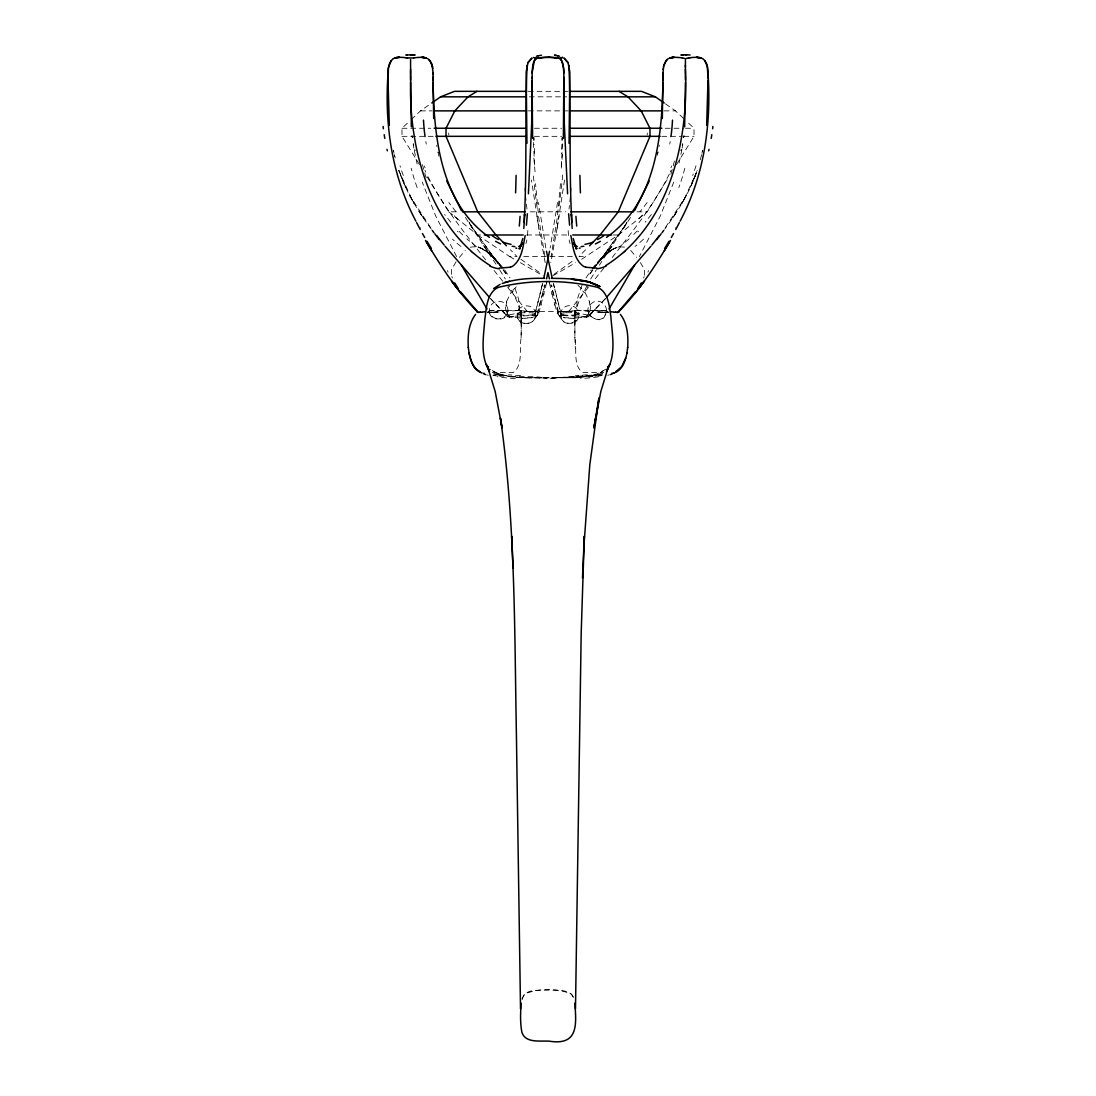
<?xml version="1.0" encoding="UTF-8"?>
<svg xmlns="http://www.w3.org/2000/svg" width="1096" height="1096" viewBox="0 0 1096 1096"><rect width="100%" height="100%" fill="white"/><g stroke="black" fill="none" stroke-linecap="round" stroke-linejoin="round"><path stroke-width="0.75" stroke-dasharray="5 3.75" d="M574.742 325.156L574.921 310.552L574.866 337.76C577.263 347.555 572.441 365.68 582.675 372.407L603.773 372.393M521.121 337.705L521.258 325.101L521.134 337.76C519.148 347.98 523.34 365.119 513.462 372.393L492.227 372.393M574.921 310.456L574.879 337.705M519.668 310.346L518.627 299.112L513.969 285.22M561.316 166.263L562.577 142.494M560.563 313.799C559.522 331.567 588.196 321.265 576.099 308.223C571.619 303.345 562.563 305.606 560.919 312.031C556.576 325.485 580.346 327.978 578.729 313.785A9.097 1.247 -1.4 0 1 578.085 314.278M508.599 310.346L507.722 310.346C507.9 325.43 483.569 318.854 490.611 306.044C493.351 300.414 501.941 299.564 505.722 304.551C515.778 317.936 489.638 325.992 489.104 310.346M606.362 310.346C604.321 330.718 575.838 311.812 593.84 301.921C601.622 298.194 610.225 308.387 604.924 315.415C601.307 327.608 579.181 310.1 592.169 310.428M527.861 230.42L527.477 235.53M560.481 183.662L557.289 217.611L551.192 256.053M562.454 154.399L560.96 171.784M683.699 137.452L683.849 136.219M544.342 284.85L544.027 286.892M557.535 202.527L550.178 247.97M683.973 135.342L683.63 137.658M557.165 227.982L550.822 262.67M564.55 179.977L556.946 229.42L558.974 216.063M682.822 143.891L682.15 148.07M681.904 149.508L678.876 164.085M659.066 146.467L659.299 145.179M644.489 275.219L644.503 269.575L639.941 261.848M526.861 239.928L525.984 243.531M543.548 289.33L543.369 290.207M657.723 153.262L658.011 151.837L657.079 156.18M543.219 290.947L543.082 291.618M543.041 291.755L537.848 312.703M682.178 145.165L682.466 143.85M701.947 153.207L702.605 150.262L702.289 151.686M522.162 999.607C524.587 987.551 540.355 990.866 549.507 990.099C557.878 990.633 570.947 988.647 574.071 998.853L571.509 994.168C557.316 987.976 538.684 987.976 524.491 994.168L521.929 998.853M542.602 283.343L541.999 285.96M538.876 313.209A58.937 6.59 -8.5 0 0 538.794 313.004L546.603 282.987M541.849 286.604L541.534 287.892M542.41 284.179L534.355 317.196M545.219 284.85L537.437 311.922M541.232 289.18L535.232 312.566M700.371 159.674L701.55 154.824L700.796 158.002M680.849 150.727L681.219 149.289M541.013 305.4L541.219 304.633M543.876 294.536L544.082 293.769M506.284 302.455L506.516 301.647M537.821 312.812L536.999 315.593L538.602 313.251M534.875 313.812L534.519 315.031M534.177 316.21L533.834 317.347M506.571 301.482L510.942 292.536M673.766 182.1L660.313 215.967L639.365 256.642M643.612 278.014L644.119 276.576M695.659 174.648L690.247 187.58L697.138 170.551C689.918 191.882 677.986 211.268 664.614 229.256M665.313 227.694L684.712 198.006L696.097 173.374M694.056 178.949L697.193 170.455M582.031 285.22L577.373 299.112L576.332 310.346M670.231 172.127L671.081 170.264M669.327 174.045C653.928 205.336 631.639 232.516 610.349 259.903M586.661 285.946C585.648 290.509 573.194 307.921 578.222 310.483M607.869 311.031L607.225 312.182A8.165 0.808 0 0 1 606.02 312.223A9.206 0.932 0 0 1 603.951 312.209M585.976 277.987L591.278 269.904M590.662 278.987L596.279 269.945M630.57 217.46L599.348 265.205M581.62 259.273L618.377 234.982L647.229 211.829L668.957 176.771M676.465 164.647L694.015 136.329L694.015 128.259L685.932 120.656M536.958 315.662L532.944 315.621M626.83 222.748L624.336 226.653L626.885 222.666M592.648 270.013L588.84 275.247L592.868 269.849M459.375 257.396L465.293 250.436M597.115 264.314L625.611 224.886L599.745 260.643L612.623 245.353L593.868 268.493M456.059 261.848L451.497 269.575L451.511 275.219M592.196 268.684C599.046 259.916 607.088 250.806 617.925 247.052L614.048 248.6M593.607 268.698L606.91 251.45L599.745 260.643L607.157 252.669M651.394 214.501L645.202 222.173M603.91 267.999L593.279 281.206M588.319 287.344L568.577 311.675M592.84 268.849L602.608 257.492L610.568 250.203L597.471 262.656L610.568 250.203M595.155 266.068L602.608 257.492L599.252 260.93L611.486 249.915L605.65 254.573M512.681 290.358L518.052 285.22M605.088 298.948L593.457 311.278M605.732 298.386L587.305 316.758A9.111 2.863 3 0 1 586.141 317.114A9.549 3.014 3.1 0 0 587.155 316.895M591.867 312.935L595.101 309.565L590.854 313.99L592.662 312.113M637.255 230.927L633.241 234.969M591.087 313.744L588.84 316.059M585.579 249.778L578.989 256.505L586.415 256.505M419.535 164.647L401.985 136.329L401.985 128.259L410.068 120.656M411.233 119.574L420.467 110.874L430.536 103.846M629.09 238.928L620.309 246.271L613.239 249.052L617.76 247.121M553.809 274.452L573.181 260.643M608.732 251.998L613.801 248.641L608.732 251.998L609.773 251.285M606.198 369.092L596.58 374.079L576.976 377.462M603.759 370.571L600.101 372.804L603.362 371.16M552.809 275.836L575.619 262.711M612.774 249.326L613.746 248.778M508.256 315.223L508.174 315.251A14.467 2.562 1.9 0 0 507.599 315.497M574.811 310.716L572.701 310.949M470.321 247.271C484.733 244.038 495.652 259.437 503.804 268.684M509.38 314.894L521.6 312.264M508.996 316.84L515.065 316.21M587.305 316.758L584.497 317.237M585.88 376.312L592.977 375.038L548.986 378.339L585.88 376.312L551.905 377.956M578.565 377.353L592.977 375.038M531.505 317.826L530.752 317.936M601.773 375.435L576.756 377.64L529.56 377.873M596.087 375.969L594.827 376.12M619.514 246.723L625.679 247.271M524.162 311.935L524.97 311.867M588.703 376.928L592.457 376.572M517.463 310.511L506.078 311.387M517.778 310.483C522.97 308.291 510.202 290.248 509.339 285.946M575.249 317.963L575.989 317.909M568.208 311.264L572.564 310.949M576.181 317.895L580.976 317.539M581.962 317.47L581.264 317.525M567.81 311.291L562.111 311.511A9.494 0.74 0 0 0 569.016 311.319M574.879 317.991L573.934 318.059M527.423 311.675L507.681 287.344M499.201 311.908L498.132 311.963A19.906 1.754 -0.2 0 1 496.241 312.155M498.022 311.976L495.858 312.086M515.284 316.196L523.039 315.881M562.001 311.511L560.727 311.606A12.426 1.192 0.9 0 0 559.96 311.73M576.154 377.504L575.743 377.517A59.568 10.412 -0.1 0 1 574.057 377.531L573.688 377.586M493.501 312.182L495.502 312.1A13.823 1.329 0 0 1 493.419 312.209L492.762 312.196M607.499 312.182L608.294 312.155M523.107 315.881L532.82 315.621M572.701 377.778L576.907 377.64M562.166 311.511L528.19 311.291M527.203 318.183L526.82 318.196A18.248 6.795 -1.5 0 1 525.683 318.183L525.08 318.196M507.722 310.346L505.119 310.401M607.294 312.182L602.855 312.182M531.218 311.511L532.382 311.483M606.157 310.36L604.362 310.387M571.605 377.64L570.345 377.668M570.92 318.196L570.317 318.21A18.248 6.795 1.5 0 1 569.249 318.183L568.797 318.183M504.982 310.401L504.105 310.415M492.447 312.196L490.022 312.209A9.206 0.932 0 0 0 492.049 312.209M603.786 310.401L601.841 310.428M562.686 311.497L563.413 311.483M503.941 310.415L502.283 310.442M601.567 310.428L600.841 310.442M502.023 310.442L491.857 310.401M600.293 310.442L597.334 310.456M565.728 377.723L532.382 377.736M528.327 91.338L567.673 91.338M529.286 96.832L566.714 96.832M420.467 110.874L431.92 110.874M528.341 110.874L567.66 110.874M664.08 110.874L675.533 110.874L684.767 119.574M401.985 128.259L430.783 128.259M534.41 128.259L561.59 128.259M665.217 128.259L683.849 128.259M685.534 128.259L694.015 128.259M401.985 136.329L434.18 136.329M534.41 136.329L561.59 136.329M661.82 136.329L682.15 136.329M683.849 136.329L694.015 136.329M427.043 176.771L448.771 211.829L458.977 211.829M530.217 211.829L565.783 211.829M637.023 211.829L647.229 211.829M448.771 211.829L477.623 234.982L482.61 234.982M526.655 234.982L569.345 234.982M613.39 234.982L618.377 234.982M477.623 234.982L509.585 256.505L517.011 256.505L510.421 249.778M523.71 256.505L572.29 256.505M489.405 310.36L521.08 310.346L521.203 316.854M574.921 310.346L606.595 310.36M596.69 310.456L592.059 310.415M531.546 377.723L529.437 377.723A56.376 10.371 0 0 1 525.628 377.709M544.096 377.956C526.957 377.271 508.489 378.956 492.638 371.16M563.618 311.483L564.783 311.511M559.042 315.662L563.056 315.621M529.724 377.887L521.189 377.709M491.638 310.387L489.583 310.346M563.18 315.621L572.893 315.881M603.088 312.196L600.43 312.1M524.82 377.64L523.984 377.627M602.499 312.182L602.636 312.182A13.823 1.274 0.1 0 1 600.498 312.072A19.906 1.603 0.5 0 1 598.704 311.935M523.148 377.599L521.902 377.572A59.568 10.412 0.1 0 1 520.299 377.476L519.436 377.476M533.752 311.497L535.273 311.606A12.426 1.192 -0.9 0 1 536.04 311.73M487.706 312.155L489.953 312.209A8.165 0.781 0.1 0 1 488.734 312.168L488.131 311.031M572.961 315.881L580.716 316.196M521.354 377.723L492.885 375.243M518.614 377.449L517.394 377.394M600.197 312.086L596.799 311.908M580.935 316.21L587.004 316.84M523.696 310.976L527.793 311.264M568.66 311.675L568.81 311.689A16.221 1.575 -0.5 0 0 567.879 311.593M523.299 310.949L521.189 310.716L521.271 325.183L521.08 310.552L521.203 317.018M522.066 318.059L520.011 317.909M515.024 317.539L519.819 317.895M589.922 311.387L581.62 310.771M581.442 310.757L578.537 310.511M571.03 311.867L571.838 311.935M501.173 376.12L499.913 375.969M565.317 317.936L564.495 317.826M511.503 317.237L507.489 316.319L504.914 313.744M574.4 312.264L586.62 314.894M561.686 317.21L554.768 289.18M587.744 315.223L587.977 315.306A14.467 2.562 -1.9 0 1 588.401 315.497M478.24 247.121L481.952 248.6M476.431 246.696L466.91 238.928M482.254 248.778L481.281 248.271L490.35 254.573L485.432 250.203L498.529 262.656L488.597 253.094M509.585 256.505L514.38 259.273M520.381 262.711L543.191 275.836M492.241 370.571C508.599 380.011 529.053 376.449 547.014 378.339C528.546 373.996 506.051 381.175 489.802 369.092M487.268 251.998L482.199 248.641L483.226 249.326M665.464 103.846L675.533 110.874M520.874 259.273L542.191 274.452M486.227 251.285L490.35 254.573M577.948 285.22L583.319 290.358M485.432 250.203L496.748 260.93M462.759 234.969L458.745 230.927M490.268 298.386L507.16 316.059M503.338 312.113L504.133 312.935L490.912 298.948M505.146 313.99L500.899 309.565L501.721 310.428M488.843 252.669L502.132 268.493M630.707 250.436L636.625 257.396M500.845 266.068L493.392 257.492L503.16 268.849M450.799 222.173L444.606 214.501M465.43 217.46L483.473 245.463L496.077 260.396M490.159 253.395L496.255 260.643L470.39 224.886L498.886 264.314M502.722 281.206L492.09 267.999M485.651 259.903C464.362 232.516 442.072 205.336 426.673 174.045M496.255 260.643L489.09 251.45L502.393 268.698M504.722 269.904L510.024 277.987M503.133 269.849L507.16 275.247L503.352 270.013M431.386 229.256C418.905 212.419 407.589 194.417 400.341 174.648M430.687 227.694L411.288 198.006L398.807 170.455M585.059 292.536L589.429 301.482M483.473 245.463L496.652 265.205M557.398 313.251L558.823 315.292L558.179 312.812M469.115 222.666L471.664 226.653L469.17 222.748M499.721 269.945L505.338 278.987M456.635 256.642L435.687 215.967L422.234 182.1M424.919 170.264L425.769 172.127M558.563 311.922L550.781 284.85M451.881 276.576L452.388 278.014M589.484 301.647L589.716 302.455M570.016 243.531L569.139 239.928M554.782 304.633L557.275 313.018A58.937 6.59 8.5 0 0 557.124 313.209M561.741 315.908L561.481 315.031M560.947 313.196L553.59 284.179M558.152 312.703L552.452 289.33M549.397 282.987L552.124 294.536M551.918 293.769L554.987 305.4M414.781 149.289L415.151 150.727M395.204 158.002L394.409 154.769L395.629 159.674M554.466 287.892L554.001 285.96M553.85 285.303L553.398 283.343M417.124 164.085L414.096 149.508M393.711 151.686L393.368 150.193L394.053 153.207M413.535 143.85L413.822 145.165M438.921 156.18L438.016 151.947L438.277 153.262M545.178 262.67L538.835 227.982M545.822 247.97L538.465 202.527M544.808 256.053L538.711 217.611L535.519 183.662M436.701 145.179L436.934 146.467M551.973 286.892L551.658 284.85M413.85 148.07L413.178 143.891M412.37 137.658L412.028 135.342M537.026 216.063L539.054 229.42L531.45 179.977M535.437 313.785C534.834 302.017 515.572 303.921 517.271 315.566C517.874 327.32 537.109 325.444 535.437 313.799C537.081 326.622 515.6 326.608 517.271 313.785A9.097 1.247 1.4 0 0 517.915 314.278M412.151 136.219L412.302 137.452M568.523 235.53L568.139 230.42M535.04 171.784L533.547 154.399M533.423 142.494L534.684 166.263M574.879 337.554L575.345 348.213M521.08 310.374L521.258 324.909M403.314 175.497A136.671 111.915 -88.9 0 1 399.999 165.715M508.119 316.908A5.384 1.562 -1.7 0 1 506.941 316.073M425.056 167.784A128.89 98.202 88.1 0 1 424.316 166.03M524.121 311.757A20.728 2.343 1.4 0 1 526.272 311.565M532.67 317.224A6.603 0.877 -8.3 0 1 531.752 317.402M532.094 317.511A8.508 2.124 -4 0 1 531.259 317.648M530.231 317.689A14.18 5.001 -1.8 0 1 527.272 317.881M524.943 318.306A21.55 8.097 -1.5 0 1 523.162 318.237M522.819 318.457A26.359 9.248 -1.2 0 1 521.819 318.388M513.038 317.004A17.55 4.918 -1.9 0 1 510.832 316.785M508.53 316.826A9.111 2.863 -3 0 0 509.859 317.114A9.549 3.014 -3.1 0 1 508.845 316.895M537.341 311.935A15.097 1.562 -1.7 0 0 536.821 311.826A14.289 1.439 -1.4 0 0 536.355 311.757M536.917 312.004A18.207 1.932 -2 0 1 538.095 312.305M538.218 312.456A29.825 3.357 -4 0 1 538.615 312.716M536.15 316.073A43.059 6.658 -7.2 0 0 536.424 315.826A42.73 6.617 -7.1 0 1 536.177 316.059A24.468 3.959 -4.5 0 1 535.643 316.429M536.04 316.511A13.741 2.356 -2.2 0 1 535.615 316.744M536.191 316.922A8.289 1.548 0.1 0 1 536.081 317.073M508.763 315.306A28.291 5.179 2.6 0 1 509.503 315.1M519.833 311.99A40.812 6.083 4 0 1 521.395 311.716M527.258 311.648A16.221 1.575 0.5 0 1 528.121 311.593M528.615 311.579A13.495 1.219 0.3 0 1 529.505 311.538M529.916 311.524A9.59 0.808 0.1 0 1 531.108 311.483M562.7 174.935A191.704 37.017 -88.2 0 1 558.974 207.062M561.919 144.343A138.945 38.634 -89.5 0 1 561.33 153.413M571.071 188.156A165.277 37.333 86.3 0 1 569.03 209.007M447.415 270.616A70.308 4.713 59.3 0 1 448.086 272.123M420.713 228.297A74.788 1.397 52.5 0 1 420.302 227.776M417.165 187.58A133.602 73.884 85.9 0 1 411.164 168.236M460.95 246.449A203.609 70.802 71.7 0 1 452.497 239.161M474.911 254.19A161.619 32.592 59.9 0 1 470.39 251.313M457.484 231.297A43.539 2.713 46.7 0 1 458.046 231.914M457.635 219.46A164.455 25.112 55.8 0 1 453.675 215.117M456.018 211.706A203.609 56.636 66.2 0 1 448.839 202.568M448.867 135.123A142.179 80.46 -89.4 0 1 448.634 133.082M507.955 285.988A279.823 164.167 20.5 0 1 508.681 287.289M488.775 312.072A8.795 0.863 0 0 1 488.063 312.059M488.227 312.278A8.795 1.082 -0.5 0 1 487.35 312.25M478.007 312.031A51.389 0.699 -5.2 0 1 476.459 312.182M497.296 311.935A19.906 1.603 -0.5 0 1 495.461 312.018M519.929 311.004A54.937 3.672 -1 0 1 520.641 311.497M426.166 177.84A133.602 62.568 83.6 0 1 421.59 160.975M426.276 144.097A142.179 104.106 -85.9 0 1 425.823 141.535M592.84 375.394A38.511 1.959 -7 0 1 591.525 375.599M596.484 375.284A54.622 4.288 -3.4 0 1 593.087 375.681M587.374 374.777A45.854 4.781 -2.2 0 1 575.427 375.627M570.304 377.599A56.376 10.261 0 0 1 566.55 377.654M521.874 377.599A59.609 10.494 0.1 0 1 520.216 377.545M515.38 378.531A45.868 7.672 0.2 0 1 497.488 376.777M497.31 375.997A54.622 5.028 2.7 0 1 493.748 375.517M488.295 375.243A38.511 2.877 3.6 0 1 486.679 374.887M504.53 375.599A38.511 1.959 7 0 1 503.228 375.407M502.913 375.681A54.622 4.288 3.4 0 1 499.516 375.284M520.573 375.627A45.854 4.781 2.2 0 1 508.626 374.777M529.45 377.654A56.376 10.261 0 0 1 525.696 377.599M570.372 377.709A56.389 10.385 0 0 1 566.577 377.764M575.784 377.545A59.622 10.508 -0.1 0 1 574.126 377.599M598.512 376.777A45.868 7.672 -0.2 0 1 580.62 378.531M602.252 375.517A54.622 5.028 -2.7 0 1 598.69 375.997M609.321 374.887A38.511 2.877 -3.6 0 1 607.705 375.243M533.916 311.593A9.494 0.74 0 0 1 526.984 311.319M532.93 314.771A9.083 1.411 -0.1 0 1 519.805 314.799M532.834 314.785A9.097 1.288 -0.7 0 0 534.917 314.278A9.097 1.247 -1.2 0 0 534.369 313.278M532.82 312.963A9.097 1.206 -0.9 0 1 534.41 313.237M529.957 312.716A9.083 1.151 -0.4 0 1 532.889 312.949M520.244 313.018A9.083 1.014 0 0 1 529.656 312.812M517.435 313.661A9.097 1.178 0.6 0 1 519.97 313.072M519.6 314.662A9.097 1.26 1.1 0 1 518.011 314.292M576.195 314.758A9.083 1.466 0 0 1 563.07 314.758M563.166 314.758A9.097 1.315 0.5 0 1 561.084 314.251A9.097 1.247 1.2 0 1 561.632 313.278M561.59 313.237A9.097 1.206 0.9 0 1 563.18 312.963M563.111 312.949A9.083 1.151 0.4 0 1 566.043 312.716M566.344 312.757A9.083 1.055 0.1 0 1 575.756 312.963M576.03 313.072A9.097 1.178 -0.6 0 1 578.565 313.661M577.989 314.292A9.097 1.26 -1.1 0 1 576.4 314.662M647.914 272.123A70.308 4.713 -59.3 0 1 648.585 270.616M675.698 227.776A74.788 1.397 -52.5 0 1 675.287 228.297M684.836 168.236A133.602 73.884 -85.9 0 1 678.835 187.58M643.503 239.161A203.609 70.802 -71.7 0 1 635.05 246.449M625.611 251.313A161.619 32.592 -59.9 0 1 621.09 254.19M637.954 231.914A43.539 2.713 -46.7 0 1 638.516 231.297M642.325 215.117A164.455 25.112 -55.8 0 1 638.365 219.46M647.161 202.568A203.609 56.636 -66.2 0 1 639.982 211.706M647.366 133.082A142.179 80.46 89.4 0 1 647.133 135.123M587.319 287.289A279.823 164.167 -20.5 0 1 588.045 285.988M607.938 312.059A8.795 0.863 0 0 1 607.225 312.072M608.65 312.25A8.795 1.082 0.5 0 1 607.773 312.278M619.541 312.182A51.389 0.699 5.2 0 1 617.993 312.031M599.759 312.155A19.906 1.754 0.2 0 1 597.813 312.045M575.359 311.497A54.937 3.672 1 0 1 576.071 311.004M674.41 160.975A133.602 62.568 -83.6 0 1 669.834 177.84M670.177 141.535A142.179 104.106 85.9 0 1 669.725 144.097M696.001 165.715A136.671 111.915 88.9 0 1 692.686 175.497M589.059 316.073A5.384 1.562 1.7 0 1 587.881 316.908M671.684 166.03A128.89 98.202 -88.1 0 1 670.944 167.784M569.728 311.565A20.728 2.343 -1.4 0 1 571.879 311.757M564.248 317.402A6.603 0.877 8.3 0 1 563.33 317.224M564.741 317.648A8.508 2.124 4 0 1 563.906 317.511M568.728 317.881A14.18 5.001 1.8 0 1 565.769 317.689M572.838 318.237A21.55 8.097 1.5 0 1 571.057 318.306M574.181 318.388A26.359 9.248 1.2 0 1 573.181 318.457M585.168 316.785A17.55 4.918 1.9 0 1 582.962 317.004M558.659 311.935A15.097 1.562 1.7 0 1 559.179 311.826A14.289 1.439 1.4 0 1 559.645 311.757M557.905 312.305A18.207 1.932 2 0 1 559.083 312.004M557.385 312.716A29.825 3.357 4 0 1 557.782 312.456M559.851 316.073A43.059 6.658 7.2 0 1 559.577 315.826A42.73 6.617 7.1 0 0 559.823 316.059A24.468 3.959 4.5 0 0 560.357 316.429M560.385 316.744A13.741 2.356 2.2 0 1 559.96 316.511M559.919 317.073A8.289 1.548 -0.1 0 1 559.809 316.922M586.497 315.1A28.291 5.179 -2.6 0 1 587.237 315.306M574.605 311.716A40.812 6.083 -4 0 1 576.167 311.99M566.495 311.538A13.495 1.219 -0.3 0 1 567.385 311.579M564.892 311.483A9.59 0.808 -0.1 0 1 566.084 311.524M537.026 207.062A191.704 37.017 88.2 0 1 533.3 174.935M534.67 153.413A138.945 38.634 89.5 0 1 534.081 144.343M526.971 209.007A165.277 37.333 -86.3 0 1 524.929 188.156M509.53 316.662A41.552 28.989 3.2 0 1 508.27 314.758M508.037 314.634A34.223 24.715 -3.6 0 1 506.749 312.127M506.489 311.716A26.071 19.18 -11.5 0 1 505.434 306.072M506.01 305.579A31.674 23.441 -13.8 0 1 506.777 302.51M511.572 292.865A38.62 29.359 9.8 0 1 513.243 291.015M546.534 281.562A46.361 14.275 -48.8 0 1 546.753 282.343M546.918 281.042A69.596 10.385 -67.1 0 1 546.767 283.015M587.73 314.758A41.552 28.989 -3.2 0 1 586.47 316.662M589.251 312.127A34.223 24.715 3.6 0 1 587.963 314.634M590.566 306.072A26.071 19.18 11.5 0 1 589.511 311.716M589.223 302.51A31.674 23.441 13.8 0 1 589.99 305.579M582.757 291.015A38.62 29.359 -9.8 0 1 584.428 292.865M549.247 282.343A46.361 14.275 48.8 0 1 549.466 281.562M549.233 283.015A69.596 10.385 67.1 0 1 549.082 281.042M686.329 195.485L681.849 203.459L686.288 195.54M626.761 222.899L624.145 226.995L626.707 222.981M677.123 211.213L672.451 218.296L677.123 211.213M479.911 247.696L478.075 247.052L481.802 248.545L479.911 247.696M423.549 218.296L418.878 211.213L423.522 218.268M471.855 226.995L469.239 222.899L471.855 226.995M414.151 203.459L409.712 195.54L414.137 203.486M405.753 187.58L398.862 170.551L405.753 187.58M521.271 325.183L521.148 313.881L521.258 325.156M520.518 313.977A26.592 1.439 71.4 0 0 520.655 313.949M575.345 313.949A26.592 1.439 -71.4 0 0 575.482 313.977"/><path stroke-width="1.5" d="M389.327 125.424L388.011 80.227M410.589 74.432L410.589 69.363M410.589 80.227L410.589 70.966M433.674 118.532L433.002 72.651M532.177 72.062L531.67 123.971L528.423 193.773M662.998 72.651L662.327 118.532M662.943 77.241L662.943 80.227M685.411 82.296L684.658 126.889M685.411 74.432L685.411 70.966M685.411 67.144L685.411 66.445M685.411 65.774L685.425 59.458M685.411 69.363C688.768 140.85 670.012 224.721 605.869 265.52M685.411 70.158L685.411 65.13M703.577 59.444L703.591 59.458A11.398 11.398 0 0 1 704.947 60.91C707.523 64.226 707.811 68.623 707.948 72.651C711.578 123.711 704.372 175.511 680.095 221.186M468.321 347.61C467.663 337.047 468.184 323.909 475.596 314.429M532.053 78.419L532.053 77.268M662.943 82.296C662.039 137.233 655.586 203.13 606.499 237.407M685.425 58.663L688.535 57.951M662.943 76.282L662.957 75.35M575.482 1008.882L581.181 633.584L584.319 536.245L582.483 578.126M662.957 74.432L662.97 73.528M625.693 358.05L621.706 366.667L615.733 371.708M532.108 73.035L534.259 60.951A10.85 7.645 -89.6 0 1 535.232 59.485A11.837 8.357 -90 0 0 532.779 65.472L532.163 71.117M523.82 228.502C527.245 174.196 524.792 119.628 527.08 65.335M662.998 72.651L663.738 65.774L665.984 60.91A11.179 11.179 0 0 1 666.93 59.855L667.409 59.403A11.398 11.398 0 0 0 665.984 60.91L663.902 65.13M563.385 138.411L563.865 72.062M524.518 215.816L524.6 214.021L524.189 222.502M569.057 143.398L569.851 72.048L568.029 62.719L564.372 58.362M583.798 547.849L589.799 464.814L598.95 397.944L593.95 427.769L600.827 391.505L608.814 365.434L606.485 371.38C616.61 354.775 612.13 334.732 610.869 316.511C609.417 307.661 609.034 297.468 602.43 290.632A18.029 14.467 0 0 0 597.69 287.371C565.741 279.59 530.259 279.59 498.31 287.371A18.029 14.467 0 0 0 493.57 290.632C486.46 298.167 486.391 309.346 484.843 318.977C483.706 336.417 479.719 355.556 489.515 371.38L487.186 365.434L495.173 391.505L502.05 427.769L500.447 418.124C515.463 522.847 514.435 628.94 516.408 734.471L520.518 1008.882M527.368 213.775L526.423 225.173M627.666 347.733C628.337 336.801 627.761 323.8 620.405 314.415M706.673 125.424L707.989 80.227M521.148 1003.128C520.477 1012.868 520.052 1022.828 521.929 1032.446C525.724 1043.57 540.301 1040.46 549.507 1041.2C578.852 1045.803 576.304 1024.007 574.852 1003.128M663.176 69.363L663.258 68.596M626.912 353.337L627.679 347.199M525.176 235.503C523.025 246.148 522.121 259.41 512.558 266.287A14.454 9.946 13.2 0 1 510.257 267.191M593.95 427.769L595.553 418.124M663.464 67.144L663.587 66.445M549.534 251.231L543.904 277.713M522.778 238.49L519.737 248.792M546.603 278.809L547.959 272.507L549.397 278.809M626.939 352.802C625.611 360.803 622.199 370.886 613.335 373.188M520.367 246.477L522.285 242.778M520.751 246.518L521.888 243.737M649.243 181.046L634.611 210.596M679.383 222.584L675.766 229.516M527.834 62.719L532.081 58.006M634.625 265.068L609.006 309.045M671.3 237.49L673.547 233.558M641.324 282.85L637.557 288.933M618.034 312.387C638.612 291.7 654.627 267.013 669.519 242.052M664.423 250.655L670.492 240.476M669.04 241.298L664.573 248.504M608.225 366.872L609.773 364.365M392.464 59.403L392.409 59.458A11.398 11.398 0 0 0 391.053 60.91C388.299 64.472 388.162 69.226 388.039 73.528C384.408 124.3 391.834 175.771 415.905 221.186M661.97 232.804L663.724 230.434M634.968 293.44L644.119 281.247L638.338 288.865L640.955 285.44M391.053 60.91L388.409 67.856L388.011 86.625M635.721 291.509L617.952 312.223M659.285 235.64L651.832 245.079M656.696 239.613L661.094 233.941M650.86 246.285L607.02 296.852M589.538 245.751L600.074 234.982L618.281 211.829L649.969 136.329L649.969 128.259L641.174 110.874L627.981 96.832L618.993 91.338M521.586 244.819L518.696 246.627M392.724 59.184L392.998 58.965A8.247 8.247 0 0 1 393.601 58.526M493.652 288.522L500.119 284.344M431.797 102.969L440.606 96.832L454.566 91.338L526.614 91.338M531.629 58.362L527.971 62.719L526.149 72.048L526.943 143.398M477.007 91.338L468.019 96.832L454.826 110.874L446.031 128.259L446.031 136.329L477.719 211.829L495.926 234.982L506.462 245.751M600.416 241.339L595.402 243.956M560.933 58.061L562.618 57.335L561.796 57.65M561.96 57.65L560.878 58.088M560.083 58.485L560.056 58.499A8.001 5.576 89 0 1 560.412 59.006A8.001 5.644 89.4 0 0 559.919 58.568L557.015 57.978A26.825 11.22 0.1 0 0 555.302 57.745M502.215 283.467C515.778 278.781 530.437 278.11 544.657 278.316M394.409 58.143L394.957 57.951A26.756 7.891 18.1 0 1 395.834 57.677L399.56 57.335L395.82 57.732A26.825 7.96 18 0 0 394.957 57.951L394.574 58.088M669.916 57.951L669.999 57.937A26.797 7.932 17.9 0 1 674.588 57.362A25.194 7.439 18.1 0 1 675.807 57.335A27.318 8.056 18.1 0 1 680.767 57.732A26.756 7.891 18.1 0 1 682.356 57.896M613.308 373.188L614.335 372.873M510.325 267.26L499.187 268.095M509.53 281.234L504.694 282.521M536.424 56.225L538.273 55.786M537.067 58.321L535.999 58.526L538.3 58.088M536.218 58.485L536.04 58.513A8.001 5.644 -89.4 0 0 535.656 59.02A8.001 5.576 -89 0 1 536.013 58.568L535.382 58.239M407.465 57.951L413.685 57.951M670.081 57.965A26.688 7.864 17.7 0 1 670.875 57.773L670.793 57.732A26.756 7.891 18.1 0 0 669.82 57.924M538.15 55.786L541.465 55.225M580.195 248.066L579.25 248.244M537.067 58.307L538.136 58.115M538.807 58.006L539.218 57.951A26.825 11.22 0.1 0 1 540.931 57.718A27.318 11.426 0.1 0 1 547.11 57.335A25.194 10.535 0.1 0 1 549.082 57.335M425.508 240.476C440.715 265.958 456.95 291.262 477.966 312.387A85.406 1.754 -21.4 0 0 478.24 312.401L482.267 312.141M581.099 246.614L583.88 246.244M671.711 57.567L673.629 57.376M671.971 57.526L672.766 57.444M577.167 248.573L576.085 248.655M596.813 268.095L585.675 267.26M407.013 54.937L405.876 55.006L411.699 54.827M681.959 54.937L686.644 54.827M680.808 55.006L683.137 54.855M674.506 57.335L672.725 57.444A27.386 8.083 18.1 0 0 670.766 57.732M569.386 91.338L641.434 91.338L655.394 96.832L664.203 102.969M440.606 96.832L525.875 96.832M570.125 96.832L655.394 96.832M433.55 110.874L526.628 110.874M569.372 110.874L662.45 110.874M434.18 128.259L525.902 128.259M570.098 128.259L661.82 128.259M435.865 136.329L525.902 136.329M570.098 136.329L660.135 136.329M462.389 211.829L525.135 211.829M570.865 211.829L633.611 211.829M484.281 234.982L523.244 234.982M572.756 234.982L611.719 234.982M551.343 278.316C567.66 278.617 585.196 278.288 599.841 286.508L588.1 281.617L571.482 279.124L590.47 282.33L588.1 281.617L599.841 286.508M685.466 54.8L690.124 55.006M410.534 54.8L414.041 54.937M421.494 57.335L423.275 57.444A27.386 8.083 -18.1 0 1 425.234 57.732A26.825 7.891 -18.1 0 1 426.234 57.992L426.097 57.951A26.797 7.932 -17.9 0 0 421.412 57.362A25.194 7.439 -18.1 0 0 420.193 57.335A27.318 8.056 -18.1 0 0 415.233 57.732A26.825 7.891 -18.1 0 0 413.672 57.965M613.733 312.141L617.802 312.442M519.915 248.655L518.833 248.573M422.371 57.376L424.029 57.526M412.863 54.855L415.192 55.006M422.659 57.389L424.289 57.567M512.12 246.244L514.901 246.614M556.782 57.951L558.933 58.307M554.535 55.225L557.85 55.786M554.699 55.238L556.302 55.485M682.315 57.951L684.329 58.307M516.75 248.244L515.805 248.066M558.987 58.321L559.796 58.485M425.207 57.732L425.207 57.732A26.688 7.864 -17.7 0 1 425.919 57.965M557.727 55.786L559.577 56.225M701.509 58.115L701.125 57.978A26.825 7.905 -18.1 0 0 700.193 57.732L696.44 57.335L700.18 57.732A26.825 7.96 -18 0 1 701.043 57.951L701.591 58.143M482.144 373.024C471.677 369.626 469.335 356.721 468.321 347.24M577.304 246.627L574.414 244.819M533.725 57.444L535.232 58.143L534.04 57.65M500.598 243.956L495.584 241.339M490.131 265.52C430.016 227.516 409.027 149.81 410.589 82.296M480.267 371.708C472.993 368.516 470.568 359.652 469.061 352.844M489.501 237.407C440.428 203.13 433.961 137.233 433.057 82.296M563.919 58.006L568.166 62.719M703.276 59.184L703.043 58.992A8.247 8.247 0 0 0 702.399 58.526M478.048 312.223L460.279 291.509M488.98 296.852L445.14 246.285M444.168 245.079L436.715 235.64M474.363 367.283L475.664 368.927M434.906 233.941L439.304 239.613M455.046 285.44L457.662 288.865L451.881 281.247L461.032 293.44M430.481 61.568L430.016 60.91A11.179 11.179 0 0 0 429.07 59.855L428.659 59.458A11.398 11.398 0 0 1 430.016 60.91L432.262 65.774L433.002 72.651M432.276 230.434L434.03 232.804M704.947 60.91L707.345 66.445L707.989 78.213M430.166 61.129L432.098 65.13L431.194 62.815M458.443 288.933L454.676 282.85M575.633 246.477L573.715 242.778M431.427 248.504L426.961 241.298M486.227 364.365L487.775 366.872M426.481 242.052L431.577 250.655M486.994 309.045L461.375 265.068M422.453 233.558L424.7 237.49M461.389 210.596L446.757 181.046M420.234 229.516L416.617 222.584M573.222 238.49L576.263 248.792M574.112 243.737L575.249 246.518M552.096 277.713L546.466 251.231M432.262 65.774L432.536 67.144L432.413 66.445M570.824 235.503C572.975 246.148 573.879 259.41 583.442 266.287A14.454 9.946 -13.2 0 0 585.744 267.191M432.646 67.856L432.742 68.596M568.92 65.335C571.208 119.628 568.755 174.196 572.181 228.502M563.536 67.678L561.741 60.951A10.85 7.645 89.6 0 0 560.768 59.485A11.837 8.357 90 0 1 563.221 65.472L563.851 73.035M569.578 225.173L568.632 213.775M563.673 68.486L563.837 71.117M411.343 126.889L410.589 75.35M571.811 222.502L571.4 214.021L571.482 215.816M512.202 547.849L511.681 536.245L513.024 567.851M567.577 193.773L564.33 123.971L563.906 79.597M532.615 138.411L532.053 80.803M433.03 73.528L433.043 74.432M410.575 59.54L410.589 70.158M563.906 77.268L563.906 78.419M685.411 75.35L685.411 80.227M433.057 77.241L433.057 80.227M388.011 82.296L388.011 84.433M406 57.828A26.756 7.795 17.8 0 1 407.548 58.047M405.904 57.732A27.318 8.11 18 0 0 400.93 57.335A25.194 7.48 18 0 0 399.615 57.335A27.318 8.11 18 0 0 395.848 57.732A26.756 7.864 17.7 0 0 395.067 57.992M387.34 150.837A160.756 126.876 88.5 0 1 386.998 149.357M384.806 138.439A160.756 126.876 88.5 0 1 384.189 134.698M383.381 128.753A160.756 126.876 88.5 0 1 383.107 126.437M539.218 58.02A26.756 11.042 -0.2 0 1 540.931 57.8M554.823 57.759A26.756 11.042 -0.2 0 1 556.535 57.965M540.876 57.732A27.318 11.426 -0.1 0 1 555.151 57.718M516.079 175.346A277.863 62.376 86.1 0 1 515.586 192.855M520.066 216.337A153.152 50.032 82.5 0 1 519.271 226.077M499.255 268.78A19.632 13.193 16.9 0 1 489.761 266.013M427.454 58.526A8.247 8.247 0 0 1 428.07 58.965M511.051 244.34A23.235 7.549 12.2 0 1 503.16 242.271M498.365 239.517A77.775 44.95 8 0 1 492.392 235.914M562.234 137.904A138.945 38.634 -89.5 0 1 562.138 140.041M484.966 311.922A8.138 1.069 6.7 0 1 485.473 311.922M483.048 311.908A11.056 1.028 5 0 1 484.021 311.867M480.103 312.059A18.07 0.822 2 0 1 480.432 311.935M425.056 136.589A142.179 104.106 -85.9 0 1 423.494 120.122M602.416 373.832A38.511 1.959 -7 0 1 593.964 375.229M485.583 374.599A38.511 2.877 3.6 0 1 484.035 373.147M502.091 375.229A38.511 1.959 7 0 1 493.995 373.887M611.965 373.147A38.511 2.877 -3.6 0 1 610.417 374.599M700.933 57.992A26.756 7.864 -17.7 0 0 700.056 57.787A27.318 8.11 -18 0 0 696.385 57.335A25.194 7.48 -18 0 0 695.07 57.335A27.318 8.11 -18 0 0 690.096 57.732M688.452 58.047A26.756 7.795 -17.8 0 1 690 57.828M667.93 58.965A8.247 8.247 0 0 1 668.546 58.526M610.527 311.922A8.138 1.069 -6.7 0 1 611.034 311.922M611.979 311.867A11.056 1.028 -5 0 1 612.952 311.908M615.568 311.935A18.07 0.822 -2 0 1 615.897 312.059M617.993 312.442A85.406 1.754 21.5 0 1 617.733 312.456M672.506 120.122A142.179 104.106 85.9 0 1 670.944 136.589M712.893 126.437A160.756 126.876 -88.5 0 1 712.619 128.753M711.811 134.698A160.756 126.876 -88.5 0 1 711.194 138.439M709.002 149.357A160.756 126.876 -88.5 0 1 708.66 150.837M548.89 57.335A27.318 11.426 -0.1 0 1 555.056 57.732M580.414 192.855A277.863 62.376 -86.1 0 1 579.921 175.346M576.729 226.077A153.152 50.032 -82.5 0 1 575.934 216.337M606.239 266.013A19.632 13.193 -16.9 0 1 596.745 268.78M592.84 242.271A23.235 7.549 -12.2 0 1 584.949 244.34M603.608 235.914A77.775 44.95 -8 0 1 597.635 239.517M533.862 140.041A138.945 38.634 89.5 0 1 533.766 137.904"/></g></svg>
